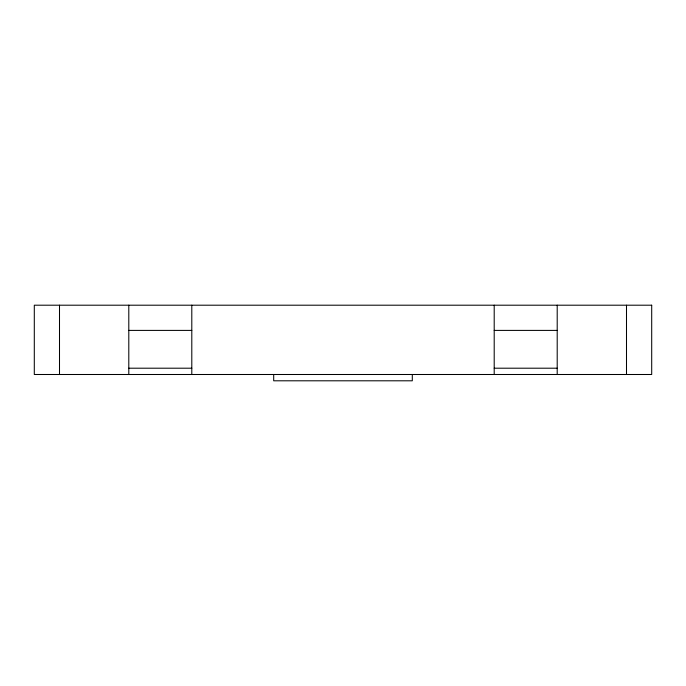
<?xml version="1.0" encoding="UTF-8"?>
<svg xmlns="http://www.w3.org/2000/svg" width="686" height="686" viewBox="0 0 686 686"><rect width="100%" height="100%" fill="white"/><g stroke="black" fill="none" stroke-linecap="round" stroke-linejoin="round"><path stroke-width="1.03" d="M128.797 330.403L191.797 330.403M494.203 330.403L557.203 330.403M128.797 368.202L191.797 368.202M494.203 368.202L557.203 368.202M626.498 305.201L626.498 374.496M557.203 305.201L557.203 374.496M494.203 305.201L494.203 374.496M412.303 374.496L412.303 380.799L273.697 380.799L273.697 374.496M191.797 305.201L191.797 374.496M128.797 305.201L128.797 374.496M59.502 305.201L59.502 374.496M651.7 305.201L34.3 305.201L34.3 374.496L651.7 374.496L651.7 305.201"/></g></svg>
